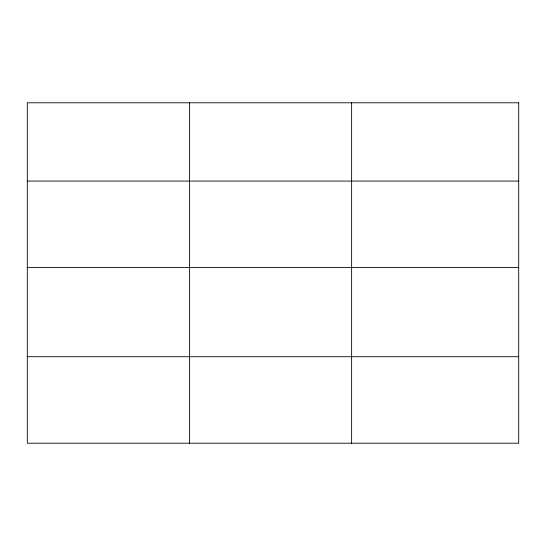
<?xml version="1.0" encoding="UTF-8"?>
<svg xmlns="http://www.w3.org/2000/svg" width="546" height="546" viewBox="0 0 546 546"><rect width="100%" height="100%" fill="white"/><g stroke="black" fill="none" stroke-linecap="round" stroke-linejoin="round"><path stroke-width="0.82" d="M27.3 181.081L518.7 181.081M27.3 267.581L518.7 267.581M27.3 356.709L518.7 356.709M351.624 102.791L351.624 443.209M189.462 102.791L189.462 443.209M518.7 102.791L27.3 102.791L27.3 443.209L518.7 443.209L518.7 102.791"/></g></svg>
